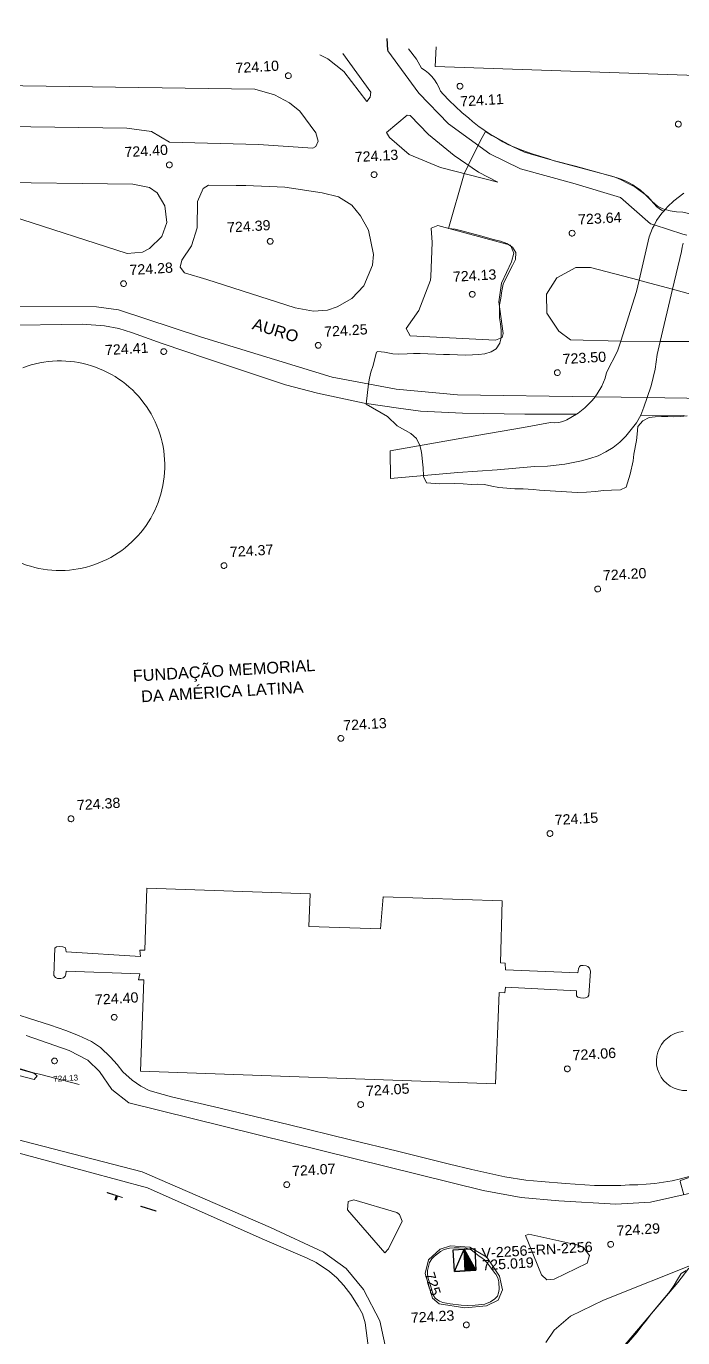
# Model space of a CAD drawing. Header units: metres. Extents: x 329311 to 330425, y 7396637 to 7397287.
# Drawn here: x 329947.3 to 330060, y 7397040.4 to 7397265.8 of the extents above; entities that cross this region are included whole.
import ezdxf
from ezdxf.enums import TextEntityAlignment as Align

# ---------------------------------------------------------------- set-up
doc = ezdxf.new("R2010")
doc.units = ezdxf.units.M
doc.layers.get('0').update_dxf_attribs({"lineweight": 18})
for name, color, linetype, lineweight in [('100_SIST_VIARIO_MEIO_FIO', 8, 'Continuous', 18), ('108_SEP_FIS_CANT_CENT_ILHA', 9, 'Continuous', 18), ('118_PASSARELA', 9, 'Continuous', 18), ('144_P_DUPLA_ASF_TOP', 7, 'Continuous', 18), ('199_SEGMENTO_DE_VIA', 7, 'Continuous', 18), ('206_MURO_E_MURO_ARRIMO', 9, 'Continuous', 18), ('216_EDIF_NOTAVEL', 9, 'Continuous', 18), ('218_EDIF_NOTAVEL_TOP', 7, 'Continuous', 18), ('600_CURVA_MESTRA', 9, 'Continuous', 18), ('602_CURVA_MESTRA_TOP', 9, 'Continuous', 18), ('604_CURVA_INTERM', 9, 'Continuous', 18), ('606_PTO_COTADO', 9, 'Continuous', 18), ('608_PTO_COTADO_INTERVIA', 9, 'Continuous', 18), ('624_SEGM_CURVA_MESTRA', 14, 'Continuous', 18), ('626_SEGM_CURVA_INTERM', 7, 'Continuous', 18), ('710_V_REDE_SEC_I_PLANIALT', 7, 'Continuous', 18), ('712_V_REDE_SEC_II_PLANIALT', 7, 'Continuous', 18), ('LINHAFINA', 7, 'Continuous', 15), ('PA6_TEXTO', 3, 'Continuous', 18)]:
    doc.layers.add(name, color=color, linetype=linetype, lineweight=lineweight)
doc.layers.add('910_COORD_UTM_COR_ALEGRE', color=7, linetype='Continuous')
doc.styles.add('NORMAL', font='arial.ttf')
doc.styles.add('Style-Arial', font='arial.ttf', dxfattribs={"height": 2})

# ---------------------------------------------------------------- blocks, each defined once
blk = doc.blocks.new('SP20')
at = {"color": 0, "linetype": 'Continuous', "lineweight": 25}
for p, q in [((-1.85, -1.85), (0, 1.85)), ((-1.85, -1.85), (-1.85, 1.85)), ((-1.85, 1.85), (1.83, 1.85)), ((0, 1.85), (1.83, -1.85)), ((0, 1.85), (1.83, -1.85)), ((0, -1.85), (0, 1.85)), ((0.05, 1.63), (1.75, -1.8)), ((0.05, -1.8), (0.05, 1.63)), ((0.1, 1.42), (1.67, -1.75)), ((0.1, -1.75), (0.1, 1.42)), ((0.15, 1.21), (1.59, -1.7)), ((0.15, -1.7), (0.15, 1.21)), ((0.2, 0.99), (1.51, -1.65)), ((0.2, -1.65), (0.2, 0.99)), ((0.25, 0.78), (1.43, -1.6)), ((0.25, -1.6), (0.25, 0.78)), ((0.3, 0.56), (1.35, -1.55)), ((0.3, -1.55), (0.3, 0.56)), ((0.35, 0.35), (1.27, -1.5)), ((0.35, -1.5), (0.35, 0.35)), ((0.4, 0.14), (1.18, -1.45)), ((0.4, -1.45), (0.4, 0.14)), ((1.83, 1.85), (1.83, -1.85)), ((-1.85, -1.85), (1.83, -1.85)), ((1.83, -1.85), (-1.85, -1.85)), ((1.83, -1.85), (0, -1.85)), ((1.75, -1.8), (0.05, -1.8)), ((1.67, -1.75), (0.1, -1.75)), ((1.59, -1.7), (0.15, -1.7)), ((1.51, -1.65), (0.2, -1.65)), ((1.43, -1.6), (0.25, -1.6)), ((1.35, -1.55), (0.3, -1.55)), ((1.27, -1.5), (0.35, -1.5)), ((1.18, -1.45), (0.4, -1.45)), ((0.45, -0.08), (1.1, -1.4)), ((0.45, -1.4), (0.45, -0.08)), ((1.1, -1.4), (0.45, -1.4)), ((0.5, -0.29), (1.02, -1.35)), ((0.5, -1.35), (0.5, -0.29)), ((1.02, -1.35), (0.5, -1.35)), ((0.55, -0.5), (0.94, -1.3)), ((0.55, -1.3), (0.55, -0.5)), ((0.94, -1.3), (0.55, -1.3)), ((0.6, -0.72), (0.86, -1.25)), ((0.6, -1.25), (0.6, -0.72)), ((0.86, -1.25), (0.6, -1.25)), ((0.65, -0.93), (0.78, -1.2)), ((0.65, -1.2), (0.65, -0.93)), ((0.78, -1.2), (0.65, -1.2))]:
    blk.add_line(p, q, dxfattribs=at)
blk = doc.blocks.new('SP09')
at = {"color": 0, "linetype": 'Continuous'}
blk.add_lwpolyline([(-0.03, -0.51), (-0.14, -0.49), (-0.24, -0.46), (-0.31, -0.42), (-0.35, -0.39), (-0.42, -0.31), (-0.47, -0.24), (-0.51, -0.15), (-0.52, -0.09), (-0.52, 0.03), (-0.51, 0.11), (-0.48, 0.2), (-0.44, 0.27), (-0.4, 0.33), (-0.32, 0.39), (-0.23, 0.44), (-0.15, 0.48), (-0.1, 0.48), (-0.03, 0.48), (0.08, 0.48), (0.19, 0.44), (0.27, 0.4), (0.35, 0.32), (0.41, 0.23), (0.46, 0.11), (0.48, 0.03), (0.48, -0.03), (0.47, -0.08), (0.44, -0.21), (0.38, -0.3), (0.31, -0.38), (0.23, -0.44), (0.1, -0.49), (0.02, -0.51)], close=True, dxfattribs=at)
blk = doc.blocks.new('SP10')
at = {"color": 0, "linetype": 'Continuous'}
blk.add_lwpolyline([(-0.03, -0.51), (-0.14, -0.49), (-0.24, -0.46), (-0.31, -0.42), (-0.35, -0.39), (-0.42, -0.31), (-0.47, -0.24), (-0.51, -0.15), (-0.52, -0.09), (-0.52, 0.03), (-0.51, 0.11), (-0.48, 0.2), (-0.44, 0.27), (-0.4, 0.33), (-0.32, 0.39), (-0.23, 0.44), (-0.15, 0.48), (-0.1, 0.48), (-0.03, 0.48), (0.08, 0.48), (0.19, 0.44), (0.27, 0.4), (0.35, 0.32), (0.41, 0.23), (0.46, 0.11), (0.48, 0.03), (0.48, -0.03), (0.47, -0.08), (0.44, -0.21), (0.38, -0.3), (0.31, -0.38), (0.23, -0.44), (0.1, -0.49), (0.02, -0.51)], close=True, dxfattribs=at)

msp = doc.modelspace()

# ---------------------------------------------------------------- linework, layer by layer
at = {"layer": '100_SIST_VIARIO_MEIO_FIO'}
for points in [[(330055.141, 7397231.68), (330054.497, 7397231.887), (330049.354, 7397236.368), (330041.147, 7397238.872), (330032.192, 7397241.302), (330026.922, 7397243.907), (330019.82, 7397249.034), (330014.718, 7397254.321), (330009.388, 7397261.618), (330009.306, 7397261.712)], [(329997.693, 7397260.891), (329999.098, 7397260.206), (330001.798, 7397258.035), (330005.773, 7397252.875), (330006.324, 7397253.639), (330006.444, 7397254.489), (330001.672, 7397261.172)], [(329920.617, 7397220.511), (329927.866, 7397218.405), (329935.264, 7397217.633), (329959.358, 7397217.597), (329963.105, 7397217.062), (329977.218, 7397212.424), (329999.795, 7397205.488), (330010.823, 7397203.422), (330021.34, 7397202.5), (330044.969, 7397202.152)], [(330053.9, 7397202.02), (330056.977, 7397201.975), (330113.388, 7397201.114)], [(330217.25, 7397190.205), (330204.877, 7397188.811), (330201.105, 7397187.864), (330188.653, 7397181.779), (330182.434, 7397177.253), (330175.225, 7397170.122), (330164.152, 7397154.994), (330143.841, 7397126.862), (330122.009, 7397096.339), (330113.58, 7397085.039), (330105.966, 7397077.077), (330100.782, 7397072.725), (330094.64, 7397068.281), (330086.244, 7397063.215), (330078.589, 7397059.713), (330046.444, 7397046.841), (330040.727, 7397044.096), (330037.937, 7397041.709), (330036.506, 7397039.601)], [(329851.422, 7397100.456), (329899.431, 7397086.897), (329946.785, 7397074.185), (329967.207, 7397068.919), (329989.227, 7397059.373), (329998.343, 7397055.101), (330002.227, 7397052.299), (330005.18, 7397048.686), (330007.99, 7397043.331), (330009.285, 7397037.433), (330014.274, 7397000.297), (330014.356, 7396991.884), (330013.683, 7396982.451), (330011.357, 7396968.827), (330008.322, 7396957.968), (329983.788, 7396907.987), (329953.206, 7396847.45), (329946.625, 7396835.575), (329944.786, 7396834.641), (329942.716, 7396834.493), (329940.368, 7396835.112), (329918.194, 7396846.11), (329867.574, 7396871.964)], [(330063.928, 7397065.828), (330054.498, 7397063.696), (330048.521, 7397063.369), (330038.752, 7397063.955), (330032.295, 7397064.53), (330025.766, 7397065.736), (329964.902, 7397080.791), (329961.991, 7397083.049), (329959.884, 7397086.142), (329957.838, 7397088.109), (329954.684, 7397089.755), (329947.261, 7397092.368)]]:
    msp.add_lwpolyline(points, dxfattribs=at)
at = {"layer": '108_SEP_FIS_CANT_CENT_ILHA'}
for points in [[(329926.748, 7397255.878), (329986.55, 7397255.03), (329989.92, 7397254.061), (329992.512, 7397252.637), (329994.252, 7397251.216), (329997.036, 7397247.532), (329997.438, 7397246.077), (329997.007, 7397245.14), (329996.484, 7397244.888), (329987.163, 7397245.507), (329971.863, 7397245.931), (329968.783, 7397247.717), (329964.58, 7397248.334), (329902.734, 7397249.16)], [(329869.845, 7397240.171), (329939.382, 7397239.043), (329965.604, 7397238.698), (329968.429, 7397238.086), (329969.75, 7397237.17), (329971.057, 7397234.953), (329971.454, 7397232.104), (329970.585, 7397229.7), (329968.477, 7397227.624), (329967.258, 7397226.999), (329964.626, 7397226.779), (329944.774, 7397233.166), (329938.108, 7397234.813)], [(330049.37, 7397211.722), (330040.774, 7397211.909), (330038.748, 7397213.416), (330036.69, 7397216.521), (330036.644, 7397219.774), (330038.379, 7397222.59), (330041.686, 7397224.368), (330044.208, 7397224.387), (330052.534, 7397222.176)], [(330052.534, 7397222.176), (330052.655, 7397222.144)], [(330058.256, 7397220.608), (330073.996, 7397216.293), (330085.381, 7397213.751), (330092.994, 7397212.755), (330149.437, 7397211.823), (330166.284, 7397211.642), (330191.471, 7397209.889), (330215.031, 7397206.305)], [(330211.147, 7397203.626), (330193.341, 7397206.847), (330169.615, 7397209.463), (330158.22, 7397209.99), (330061.645, 7397211.618), (330056.142, 7397211.665)]]:
    msp.add_lwpolyline(points, dxfattribs=at)
for points in [[(330009.176, 7397247.562), (330012.709, 7397250.542), (330013.194, 7397250.459), (330016.358, 7397247.228), (330020.772, 7397243.593), (330024.976, 7397240.754), (330028.299, 7397239.013), (330018.452, 7397241.525), (330013.052, 7397243.775), (330009.686, 7397246.721)], [(329985.02, 7397238.426), (329991.691, 7397238.155), (329998.113, 7397237.22), (330000.932, 7397236.515), (330003.184, 7397235.057), (330004.706, 7397233.233), (330006.088, 7397230.762), (330006.915, 7397226.601), (330006.75, 7397224.771), (330005.235, 7397221.218), (330003.226, 7397219.017), (330000.707, 7397217.587), (329998.995, 7397217.052), (329996.629, 7397216.859), (329993.487, 7397217.403), (329978.283, 7397222.276), (329974.447, 7397223.459), (329973.725, 7397224.429), (329973.978, 7397225.598), (329975.686, 7397228.093), (329976.632, 7397231.15), (329976.696, 7397235.699), (329977.676, 7397237.967), (329978.59, 7397238.532), (329983.355, 7397238.473)], [(330016.787, 7397222.813), (330017.012, 7397228.644), (330016.839, 7397231.126), (330017.988, 7397231.562), (330030.422, 7397228.194), (330031.008, 7397226.845), (330030.601, 7397225.34), (330028.893, 7397221.644), (330028.47, 7397218.438), (330029.163, 7397212.994), (330029.003, 7397212.31), (330027.85, 7397211.872), (330013.232, 7397212.611), (330012.55, 7397213.872), (330014.705, 7397216.962), (330016.698, 7397222.164)], [(329920.79, 7397093.595), (329918.897, 7397093.812), (329918.654, 7397092.811), (329926.511, 7397090.576), (329948.64, 7397084.787), (329949.176, 7397085.399), (329948.589, 7397085.892), (329925.324, 7397092.224)], [(330003.546, 7397064.083), (330002.587, 7397063.84), (330002.442, 7397062.357), (330008.846, 7397054.986), (330009.515, 7397055.706), (330011.871, 7397060.41), (330011.405, 7397061.563), (330010.945, 7397061.93)], [(330040.797, 7397056.611), (330033.605, 7397058.18), (330033.046, 7397057.97), (330035.746, 7397051.192), (330036.689, 7397050.353), (330037.962, 7397050.455), (330043.62, 7397053.211), (330044.009, 7397054.559), (330042.938, 7397055.947), (330042.1, 7397056.311)], [(330020.145, 7397056.2), (330023.435, 7397055.979), (330026.363, 7397054.229), (330028.564, 7397051.004), (330029.095, 7397048.643), (330028.353, 7397046.88), (330026.344, 7397045.895), (330022.626, 7397045.529), (330018.175, 7397046.248), (330017.037, 7397047.189), (330015.794, 7397051.451), (330016.342, 7397053.807), (330018.341, 7397055.622)]]:
    msp.add_lwpolyline(points, close=True, dxfattribs=at)
at = {"layer": '118_PASSARELA'}
msp.add_lwpolyline([(330060.124, 7397228.558), (330059.923, 7397227.837), (330059.791, 7397227.1), (330058.256, 7397220.608), (330056.142, 7397211.665), (330055.606, 7397209.397), (330055.277, 7397206.913), (330054.601, 7397204.025), (330053.9, 7397202.02), (330053.373, 7397200.328), (330052.835, 7397199), (330052.817, 7397198.956), (330052.075, 7397197.676), (330050.279, 7397195.386), (330049.231, 7397194.341), (330048.062, 7397193.435), (330046.81, 7397192.663), (330045.478, 7397192.015), (330044.086, 7397191.501), (330042.648, 7397191.127), (330039.761, 7397190.548), (330036.8, 7397190.23), (330034.566, 7397190.169), (330028.141, 7397189.584), (330021.385, 7397189.106), (330009.857, 7397188.069), (330009.809, 7397192.837), (330025.011, 7397195.56), (330032.696, 7397196.884), (330037.342, 7397197.736), (330038.038, 7397197.672), (330038.742, 7397197.72), (330039.436, 7397197.88), (330040.101, 7397198.149), (330041.754, 7397199.157), (330042.061, 7397199.344), (330043.214, 7397200.244), (330044.444, 7397201.481), (330044.969, 7397202.152), (330045.358, 7397202.649), (330046.107, 7397203.938), (330046.676, 7397205.323), (330046.954, 7397206.306), (330048.812, 7397209.968), (330049.37, 7397211.722), (330052.081, 7397220.237), (330052.534, 7397222.176), (330054.272, 7397229.622), (330054.834, 7397231.11), (330055.1, 7397231.604), (330055.537, 7397232.415), (330056.454, 7397233.673), (330056.809, 7397234.094), (330057.408, 7397234.804), (330058.474, 7397235.829), (330060.201, 7397237.157)], dxfattribs=at)
at = {"layer": '199_SEGMENTO_DE_VIA'}
for points in [[(330060.721, 7397229.905), (330060.05, 7397230.094), (330055.141, 7397231.68)], [(330052.655, 7397222.144), (330058.256, 7397220.608)], [(330056.142, 7397211.665), (330049.37, 7397211.722)], [(330044.969, 7397202.152), (330053.9, 7397202.02)]]:
    msp.add_lwpolyline(points, dxfattribs=at)
at = {"layer": '206_MURO_E_MURO_ARRIMO'}
for p, q in [((330014.307, 7397260.17), (330012.93, 7397261.968)), ((330015.166, 7397258.631), (330014.307, 7397260.17)), ((330015.799, 7397258.215), (330015.166, 7397258.631)), ((330016.381, 7397257.741), (330015.799, 7397258.215)), ((330016.911, 7397257.212), (330016.381, 7397257.741)), ((330017.386, 7397256.631), (330016.911, 7397257.212)), ((330017.799, 7397256.006), (330017.386, 7397256.631)), ((330018.146, 7397255.342), (330017.799, 7397256.006)), ((330018.425, 7397254.646), (330018.146, 7397255.342)), ((330018.89, 7397254.136), (330018.425, 7397254.646)), ((330019.928, 7397253.053), (330018.89, 7397254.136)), ((330021.005, 7397252.009), (330019.928, 7397253.053)), ((330022.118, 7397251.004), (330021.005, 7397252.009)), ((330023.267, 7397250.04), (330022.118, 7397251.004)), ((330023.907, 7397249.48), (330023.267, 7397250.04)), ((330024.487, 7397249.004), (330023.907, 7397249.48)), ((330025.081, 7397248.547), (330024.487, 7397249.004)), ((330025.69, 7397248.109), (330025.081, 7397248.547)), ((330026.311, 7397247.689), (330025.69, 7397248.109)), ((330026.946, 7397247.289), (330026.311, 7397247.689)), ((330027.592, 7397246.909), (330026.946, 7397247.289)), ((330028.814, 7397246.234), (330027.592, 7397246.909)), ((330030.802, 7397245.18), (330028.814, 7397246.234)), ((330032.826, 7397244.198), (330030.802, 7397245.18)), ((330034.384, 7397243.72), (330032.826, 7397244.198)), ((330037.992, 7397242.7), (330034.384, 7397243.72)), ((330041.629, 7397241.791), (330037.992, 7397242.7)), ((330048.581, 7397239.832), (330041.629, 7397241.791)), ((330049.451, 7397239.539), (330048.581, 7397239.832)), ((330050.144, 7397239.251), (330049.451, 7397239.539)), ((330050.817, 7397238.921), (330050.144, 7397239.251)), ((330051.468, 7397238.549), (330050.817, 7397238.921)), ((330052.094, 7397238.137), (330051.468, 7397238.549)), ((330052.694, 7397237.686), (330052.094, 7397238.137)), ((330053.515, 7397236.956), (330052.694, 7397237.686)), ((330054.055, 7397236.436), (330053.515, 7397236.956)), ((330054.579, 7397235.9), (330054.055, 7397236.436)), ((330055.086, 7397235.347), (330054.579, 7397235.9)), ((330055.575, 7397234.778), (330055.086, 7397235.347)), ((330056.404, 7397234.209), (330055.575, 7397234.778)), ((330056.809, 7397234.094), (330056.404, 7397234.209)), ((329941.843, 7397214.372), (329956.921, 7397214.641)), ((329956.921, 7397214.641), (329960.698, 7397214.314)), ((329960.698, 7397214.314), (329963.176, 7397213.885)), ((329963.176, 7397213.885), (329965.35, 7397213.183)), ((329965.35, 7397213.183), (329970.648, 7397211.278)), ((329970.648, 7397211.278), (329978.396, 7397208.661)), ((329978.396, 7397208.661), (329991.828, 7397204.21)), ((329991.828, 7397204.21), (329997.299, 7397202.764)), ((329997.299, 7397202.764), (330005.31, 7397201.061)), ((330005.31, 7397201.061), (330011.219, 7397200.189)), ((330011.219, 7397200.189), (330015.016, 7397199.65)), ((330015.016, 7397199.65), (330022.21, 7397199.336)), ((330022.21, 7397199.336), (330032.912, 7397199.173)), ((330032.912, 7397199.173), (330040.267, 7397199.178)), ((330040.267, 7397199.178), (330041.754, 7397199.157)), ((330052.835, 7397199), (330060.286, 7397198.895)), ((329951.468, 7397094.13), (329936.826, 7397098.743)), ((329954.074, 7397093.222), (329951.468, 7397094.13)), ((329956.248, 7397092.349), (329954.074, 7397093.222)), ((329958.476, 7397091.33), (329956.248, 7397092.349)), ((329960.016, 7397090.272), (329958.476, 7397091.33)), ((329961.757, 7397088.629), (329960.016, 7397090.272)), ((329962.895, 7397087.356), (329961.757, 7397088.629)), ((329963.867, 7397086.113), (329962.895, 7397087.356)), ((329965.449, 7397084.664), (329963.867, 7397086.113)), ((329966.954, 7397083.613), (329965.449, 7397084.664)), ((329968.395, 7397082.913), (329966.954, 7397083.613)), ((329970.15, 7397082.352), (329968.395, 7397082.913)), ((329972.443, 7397081.743), (329970.15, 7397082.352)), ((329979.587, 7397080.104), (329972.443, 7397081.743)), ((329992.292, 7397077.048), (329979.587, 7397080.104)), ((330002.944, 7397074.39), (329992.292, 7397077.048)), ((330011.019, 7397072.454), (330002.944, 7397074.39)), ((330019.988, 7397070.254), (330011.019, 7397072.454)), ((330023.779, 7397069.299), (330019.988, 7397070.254)), ((329968.115, 7397066.151), (329957.893, 7397068.94)), ((330029.491, 7397068.046), (330023.779, 7397069.299)), ((330033.077, 7397067.508), (330029.491, 7397068.046)), ((330059.655, 7397067.72), (330058.199, 7397067.389)), ((330063.228, 7397068.688), (330059.655, 7397067.72)), ((329987.806, 7397057.377), (329968.115, 7397066.151)), ((330035.698, 7397067.241), (330033.077, 7397067.508)), ((330039.88, 7397066.891), (330035.698, 7397067.241)), ((330044.872, 7397066.585), (330039.88, 7397066.891)), ((330046.371, 7397066.545), (330044.872, 7397066.585)), ((330047.871, 7397066.546), (330046.371, 7397066.545)), ((330049.369, 7397066.59), (330047.871, 7397066.546)), ((330050.865, 7397066.677), (330049.369, 7397066.59)), ((330052.305, 7397066.7), (330050.865, 7397066.677)), ((330053.765, 7397066.774), (330052.305, 7397066.7)), ((330055.242, 7397066.914), (330053.765, 7397066.774)), ((330056.724, 7397067.12), (330055.242, 7397066.914)), ((330058.199, 7397067.389), (330056.724, 7397067.12)), ((329995.505, 7397054.092), (329987.806, 7397057.377)), ((329997.07, 7397053.359), (329995.505, 7397054.092)), ((329995.505, 7397054.092, -171.175), (329997.07, 7397053.359, -171.175)), ((329999.353, 7397051.777), (329997.07, 7397053.359)), ((329997.07, 7397053.359, -171.175), (329999.353, 7397051.777, -171.175)), ((330059.175, 7397049.894), (330061.066, 7397052.384)), ((330000.613, 7397050.72), (329999.353, 7397051.777)), ((329999.353, 7397051.777, -171.175), (330000.613, 7397050.72, -171.175)), ((330001.824, 7397049.397), (330000.613, 7397050.72)), ((330000.613, 7397050.72, -171.175), (330001.824, 7397049.397, -171.175)), ((330003.039, 7397047.849), (330001.824, 7397049.397)), ((330004.259, 7397045.836), (330003.039, 7397047.849)), ((330003.039, 7397047.849, -171.175), (330004.259, 7397045.836, -171.175)), ((330005.014, 7397044.53), (330004.259, 7397045.836)), ((330004.259, 7397045.836, -171.175), (330005.014, 7397044.53, -171.175)), ((330005.474, 7397042.972), (330005.014, 7397044.53)), ((330005.014, 7397044.53, -171.175), (330005.474, 7397042.972, -171.175)), ((330007.604, 7397026.605), (330005.474, 7397042.972))]:
    msp.add_line(p, q, dxfattribs=at)
msp.add_lwpolyline([(330032.572, 7397018.631), (330045.335, 7397033.572), (330059.175, 7397049.894)], dxfattribs=at)
at = {"layer": '216_EDIF_NOTAVEL'}
msp.add_line((329957.893, 7397068.94), (329887.268, 7397087.859), dxfattribs=at)
for points in [[(330017.695, 7397262.305), (330017.537, 7397258.916), (330067.375, 7397257.19), (330067.614, 7397262.31), (330072.543, 7397262.08), (330072.669, 7397264.775), (330067.559, 7397265.014), (330067.592, 7397265.831)], [(329946.596, 7397173.477), (329947.301, 7397173.222), (329948.016, 7397172.997), (329948.739, 7397172.802), (329949.47, 7397172.637), (329950.208, 7397172.502), (329950.95, 7397172.399), (329951.696, 7397172.326), (329952.444, 7397172.285), (329953.194, 7397172.274), (329953.943, 7397172.295), (329954.691, 7397172.347), (329955.435, 7397172.43), (329956.176, 7397172.544), (329956.912, 7397172.688), (329957.64, 7397172.863), (329958.361, 7397173.069), (329959.073, 7397173.304), (329959.774, 7397173.568), (329960.464, 7397173.862), (329961.141, 7397174.184), (329961.804, 7397174.533), (329962.451, 7397174.91), (329963.083, 7397175.314), (329963.697, 7397175.743), (329964.293, 7397176.198), (329964.869, 7397176.677), (329965.425, 7397177.18), (329965.96, 7397177.705), (329966.472, 7397178.252), (329966.961, 7397178.82), (329967.426, 7397179.408), (329967.866, 7397180.015), (329968.28, 7397180.639), (329968.668, 7397181.28), (329969.03, 7397181.937), (329969.363, 7397182.608), (329969.668, 7397183.293), (329969.945, 7397183.989), (329970.192, 7397184.697), (329970.41, 7397185.414), (329970.598, 7397186.139), (329970.755, 7397186.872), (329970.882, 7397187.611), (329970.978, 7397188.354), (329971.043, 7397189.101), (329971.076, 7397189.85), (329971.079, 7397190.599), (329971.05, 7397191.348), (329970.991, 7397192.095), (329970.9, 7397192.839), (329970.778, 7397193.579), (329970.626, 7397194.312), (329970.443, 7397195.039), (329970.231, 7397195.758), (329969.988, 7397196.467), (329969.716, 7397197.166), (329969.416, 7397197.852), (329969.087, 7397198.526), (329968.73, 7397199.185), (329968.347, 7397199.829), (329967.937, 7397200.456), (329967.501, 7397201.066), (329967.04, 7397201.657), (329966.555, 7397202.228), (329966.046, 7397202.779), (329965.515, 7397203.308), (329964.963, 7397203.814), (329964.39, 7397204.297), (329963.797, 7397204.756), (329963.186, 7397205.19), (329962.557, 7397205.598), (329961.912, 7397205.979), (329961.252, 7397206.334), (329960.577, 7397206.66), (329959.89, 7397206.958), (329959.19, 7397207.228), (329958.48, 7397207.468), (329957.761, 7397207.678), (329957.033, 7397207.858), (329956.299, 7397208.008), (329955.559, 7397208.127), (329954.815, 7397208.215), (329954.067, 7397208.272), (329953.318, 7397208.298), (329952.569, 7397208.293), (329951.82, 7397208.256), (329951.074, 7397208.189), (329950.331, 7397208.09), (329949.593, 7397207.961), (329948.861, 7397207.801), (329948.136, 7397207.611), (329947.419, 7397207.391), (329946.713, 7397207.141)], [(330060.703, 7397082.871), (330059.961, 7397082.909), (330059.232, 7397083.054), (330058.532, 7397083.304), (330057.876, 7397083.653), (330057.278, 7397084.094), (330056.75, 7397084.617), (330056.305, 7397085.212), (330055.95, 7397085.865), (330055.694, 7397086.563), (330055.543, 7397087.29), (330055.499, 7397088.032), (330055.564, 7397088.772), (330055.736, 7397089.495), (330056.011, 7397090.186), (330056.384, 7397090.829), (330056.846, 7397091.41), (330057.389, 7397091.918), (330057.999, 7397092.342), (330058.665, 7397092.673), (330059.371, 7397092.903), (330060.104, 7397093.027)]]:
    msp.add_lwpolyline(points, dxfattribs=at)
msp.add_lwpolyline([(329968.02, 7397117.688), (329967.624, 7397107.001), (329966.781, 7397107.026), (329966.926, 7397105.906), (329954.136, 7397106.713), (329954.037, 7397107.422), (329953.593, 7397107.608), (329952.946, 7397107.675), (329952.471, 7397107.617), (329952.192, 7397107.345), (329952.022, 7397102.662), (329952.288, 7397102.32), (329952.679, 7397102.172), (329953.234, 7397102.155), (329953.679, 7397102.263), (329953.971, 7397102.545), (329954.096, 7397102.871), (329954.14, 7397103.436), (329966.767, 7397102.966), (329966.578, 7397101.943), (329967.503, 7397101.901), (329966.888, 7397086.241), (330027.898, 7397084.068), (330028.482, 7397099.726), (330029.469, 7397099.686), (330029.564, 7397100.632), (330041.781, 7397100.047), (330041.803, 7397099.196), (330042.03, 7397098.956), (330042.476, 7397098.852), (330043.005, 7397098.774), (330043.309, 7397098.848), (330043.729, 7397099.023), (330043.894, 7397099.304), (330044.202, 7397103.412), (330044.005, 7397103.951), (330043.745, 7397104.196), (330043.434, 7397104.332), (330042.913, 7397104.39), (330042.544, 7397104.383), (330042.283, 7397104.191), (330042.13, 7397103.815), (330042.012, 7397103.107), (330029.61, 7397103.632), (330029.528, 7397104.782), (330028.706, 7397104.823), (330029.041, 7397115.47), (330008.556, 7397116.193), (330008.118, 7397110.706), (329995.832, 7397111.104), (329996.032, 7397116.693)], close=True, dxfattribs=at)
at = {"layer": '600_CURVA_MESTRA', "elevation": 725}
for points in [[(330025.09, 7397054.443), (330024.507, 7397054.89), (330023.69, 7397055.493), (330022.848, 7397055.769), (330021.626, 7397055.849), (330020.756, 7397055.863), (330019.958, 7397055.772), (330019.08, 7397055.547), (330018.405, 7397055.203), (330017.884, 7397054.824), (330017.409, 7397054.405), (330016.914, 7397053.964), (330016.559, 7397053.356)], [(330016.559, 7397053.356), (330016.383, 7397052.651), (330016.213, 7397051.969)], [(330017.485, 7397047.222), (330017.486, 7397047.221), (330017.918, 7397046.899), (330018.234, 7397046.7), (330018.834, 7397046.475), (330020.065, 7397046.222), (330021.948, 7397045.986), (330022.993, 7397045.939), (330024.401, 7397046.022), (330026.021, 7397046.182), (330026.999, 7397046.544), (330027.772, 7397047.068), (330028.221, 7397047.55), (330028.406, 7397048.104), (330028.522, 7397048.719), (330028.446, 7397049.996), (330028.254, 7397050.68), (330027.933, 7397051.334), (330027.84, 7397051.458)]]:
    msp.add_lwpolyline(points, dxfattribs=at)
at = {"layer": '604_CURVA_INTERM', "elevation": 724}
for points in [[(330014.888, 7397193.746), (330014.301, 7397194.982), (330013.355, 7397195.822), (330010.974, 7397197.139), (330009.343, 7397198.757), (330005.649, 7397200.869), (330006.073, 7397204.343), (330006.259, 7397205.355), (330006.487, 7397206.384), (330006.865, 7397207.525), (330007.16, 7397208.746), (330007.45, 7397209.816), (330007.64, 7397209.949), (330008.784, 7397209.782), (330010.268, 7397209.526), (330011.281, 7397209.468), (330012.695, 7397209.495), (330013.806, 7397209.56), (330014.933, 7397209.589), (330016.244, 7397209.492), (330018.925, 7397209.384), (330019.993, 7397209.397), (330021.367, 7397209.323), (330022.728, 7397209.272), (330023.904, 7397209.326), (330024.935, 7397209.432), (330026.018, 7397209.518), (330027.12, 7397209.844), (330028.002, 7397210.401), (330028.602, 7397211.328), (330028.849, 7397212.34), (330028.858, 7397213.601), (330028.752, 7397214.704), (330028.583, 7397215.722), (330028.542, 7397216.815), (330028.576, 7397217.931), (330028.766, 7397219.072), (330028.953, 7397220.345), (330029.216, 7397221.517), (330029.739, 7397222.696), (330030.814, 7397224.731), (330031.315, 7397225.75), (330031.385, 7397226.923), (330030.813, 7397227.882), (330029.83, 7397228.483), (330028.714, 7397228.868), (330027.524, 7397229.168), (330025.318, 7397229.823), (330022.074, 7397230.647), (330020.961, 7397230.924), (330019.804, 7397231.07), (330022.472, 7397240.48), (330023.253, 7397242.023), (330024.912, 7397245.361), (330025.584, 7397246.701), (330026.13, 7397247.736), (330027.25, 7397247.042), (330028.236, 7397246.525), (330029.14, 7397245.962), (330030.127, 7397245.469), (330031.108, 7397245.022), (330032.112, 7397244.669), (330033.177, 7397244.253), (330034.342, 7397243.858), (330036.785, 7397243.09), (330037.971, 7397242.688), (330039.028, 7397242.417), (330041.368, 7397241.759), (330042.478, 7397241.48), (330045.697, 7397240.617), (330047.019, 7397240.27), (330048.237, 7397239.927), (330049.346, 7397239.476), (330050.559, 7397238.877), (330051.772, 7397238.226), (330054.005, 7397236.578), (330054.803, 7397235.686), (330055.68, 7397234.91), (330056.625, 7397234.43), (330057.011, 7397234.333)], [(330060.765, 7397198.867), (330059.617, 7397198.736), (330058.48, 7397198.716), (330057.477, 7397198.72), (330056.383, 7397198.761), (330055.287, 7397198.68), (330054.286, 7397198.568), (330053.163, 7397198.012), (330052.34, 7397197.012), (330052.218, 7397195.731), (330052.088, 7397194.648), (330051.642, 7397192.274), (330051.485, 7397191.107), (330051.017, 7397188.836), (330050.319, 7397186.623), (330049.325, 7397186.156), (330047.81, 7397186.06), (330046.409, 7397186.023), (330045.017, 7397185.829), (330043.497, 7397185.72), (330041.881, 7397185.678), (330035.448, 7397186.114), (330034.363, 7397186.202), (330032.642, 7397186.291), (330031.218, 7397186.342), (330028.443, 7397186.56), (330027.235, 7397186.766), (330025.984, 7397187.034), (330024.804, 7397187.09), (330023.771, 7397187.055), (330022.311, 7397187.174), (330020.775, 7397187.22), (330018.339, 7397187.201), (330016.01, 7397187.324), (330015.504, 7397188.447), (330015.5, 7397188.576)], [(329946.081, 7397086.652), (329948.508, 7397085.957), (329949.572, 7397085.681)], [(330060.188, 7397064.982), (330059.586, 7397067.244), (330059.67, 7397067.439), (330062.805, 7397068.506)], [(330049.918, 7397038.697), (330051.451, 7397040.493), (330052.217, 7397041.335), (330052.997, 7397042.429), (330053.815, 7397043.413), (330054.586, 7397044.505), (330055.466, 7397045.557), (330056.963, 7397047.305), (330057.816, 7397048.338), (330058.565, 7397049.415), (330059.109, 7397050.437), (330059.759, 7397051.424), (330060.639, 7397051.978)]]:
    msp.add_lwpolyline(points, dxfattribs=at)
at = {"layer": '604_CURVA_INTERM', "elevation": 724, "flags": 128}
msp.add_lwpolyline([(329949.572, 7397085.681), (329956.373, 7397083.922)], dxfattribs=at)
at = {"layer": '624_SEGM_CURVA_MESTRA', "elevation": 725}
for points in [[(330027.84, 7397051.458), (330026.636, 7397053.06), (330025.985, 7397053.782), (330025.349, 7397054.244), (330025.09, 7397054.443)], [(330016.213, 7397051.969), (330016.208, 7397051.945), (330016.18, 7397051.314), (330016.308, 7397050.605), (330016.631, 7397049.559), (330017.201, 7397047.638), (330017.485, 7397047.222)]]:
    msp.add_lwpolyline(points, dxfattribs=at)
at = {"layer": '626_SEGM_CURVA_INTERM', "elevation": 724}
for points in [[(330057.011, 7397234.333), (330057.842, 7397234.126), (330058.977, 7397233.953), (330060.03, 7397233.874), (330062.345, 7397233.353), (330063.372, 7397232.968), (330063.779, 7397232.828)], [(330015.5, 7397188.576), (330015.46, 7397189.926), (330015.346, 7397190.931), (330015.232, 7397192.176), (330015.116, 7397192.899), (330014.888, 7397193.746)]]:
    msp.add_lwpolyline(points, dxfattribs=at)
at = {"layer": '910_COORD_UTM_COR_ALEGRE', "color": 253, "flags": 128}
msp.add_lwpolyline([(330009.184, 7397263.708), (330009.302, 7397261.712)], dxfattribs=at)
at = {"layer": 'LINHAFINA'}
for p, q in [((329961.184, 7397065.313), (329961.193, 7397065.34)), ((329963.805, 7397064.514), (329961.193, 7397065.34)), ((329961.242, 7397065.325), (329961.254, 7397065.362)), ((329961.254, 7397065.362), (329963.839, 7397064.531)), ((329963.769, 7397064.495), (329961.184, 7397065.313)), ((329961.376, 7397065.282), (329961.388, 7397065.32)), ((329961.51, 7397065.24), (329961.522, 7397065.277)), ((329961.644, 7397065.197), (329961.656, 7397065.233)), ((329961.778, 7397065.155), (329961.789, 7397065.19)), ((329961.912, 7397065.112), (329961.923, 7397065.147)), ((329962.181, 7397065.028), (329962.191, 7397065.061)), ((329962.315, 7397064.985), (329962.325, 7397065.018)), ((329962.449, 7397064.943), (329962.459, 7397064.974)), ((329962.483, 7397064.117), (329962.709, 7397064.831)), ((329962.583, 7397064.9), (329962.595, 7397064.938)), ((329962.617, 7397064.074), (329962.843, 7397064.789)), ((329962.717, 7397064.858), (329962.727, 7397064.888)), ((329962.751, 7397064.032), (329962.977, 7397064.746)), ((329962.851, 7397064.815), (329962.861, 7397064.845)), ((329962.985, 7397064.773), (329962.995, 7397064.802)), ((329966.97, 7397062.967), (329966.978, 7397062.993)), ((329969.555, 7397062.149), (329966.97, 7397062.967)), ((329969.59, 7397062.167), (329966.978, 7397062.993)), ((329967.028, 7397062.978), (329967.04, 7397063.015)), ((329967.04, 7397063.015), (329969.625, 7397062.184)), ((329967.162, 7397062.935), (329967.174, 7397062.973)), ((329967.296, 7397062.893), (329967.308, 7397062.931)), ((329967.43, 7397062.851), (329967.441, 7397062.886)), ((329967.564, 7397062.808), (329967.575, 7397062.843)), ((329967.698, 7397062.766), (329967.709, 7397062.8)), ((329967.966, 7397062.681), (329967.977, 7397062.714)), ((329968.101, 7397062.638), (329968.111, 7397062.671)), ((329968.235, 7397062.596), (329968.245, 7397062.628)), ((329968.369, 7397062.553), (329968.381, 7397062.591)), ((329968.503, 7397062.511), (329968.513, 7397062.542)), ((329968.637, 7397062.469), (329968.646, 7397062.498)), ((329968.771, 7397062.426), (329968.78, 7397062.455))]:
    msp.add_line(p, q, dxfattribs=at)

# ---------------------------------------------------------------- block references
at = {"layer": '606_PTO_COTADO', "rotation": 3.377855659799661}
for p in [(329992.322, 7397257.338, 724.105), (330021.784, 7397255.533, 724.11), (330059.292, 7397249.014, 724.2), (329989.206, 7397228.862, 724.395), (330023.898, 7397219.768, 724.135), (329970.934, 7397209.924, 724.415), (329981.268, 7397173.135, 724.37), (330045.431, 7397169.108, 724.205), (330001.344, 7397143.432, 724.125), (329954.991, 7397129.611, 724.385), (330037.253, 7397127.076, 724.155), (329962.416, 7397095.497, 724.405), (329952.168, 7397087.995, 724.135), (330040.222, 7397086.63, 724.065), (330004.738, 7397080.495, 724.055)]:
    msp.add_blockref('SP09', p, dxfattribs=at)
at = {"layer": '608_PTO_COTADO_INTERVIA', "rotation": 3.377855659799661}
for p in [(329971.888, 7397242.013, 724.405), (330007.046, 7397240.334, 724.135), (330041.06, 7397230.269, 723.645), (329964.02, 7397221.604, 724.28), (329997.448, 7397210.993, 724.255), (330038.51, 7397206.298, 723.505), (329992.045, 7397066.729, 724.07), (330047.673, 7397056.466, 724.295), (330022.893, 7397042.624, 724.235)]:
    msp.add_blockref('SP10', p, dxfattribs=at)
at = {"layer": '712_V_REDE_SEC_II_PLANIALT', "rotation": 3.377855659799661}
msp.add_blockref('SP20', (330022.578, 7397053.759, 725.02), dxfattribs=at)
msp.add_blockref('SP20', (330022.578, 7397053.759, 725.02), dxfattribs=at)
msp.add_blockref('SP20', (330022.578, 7397053.759, 725.02), dxfattribs=at)
msp.add_blockref('SP20', (330022.578, 7397053.759, 725.02), dxfattribs=at)

# ---------------------------------------------------------------- texts
at = {"layer": '144_P_DUPLA_ASF_TOP', "style": 'Style-Arial'}
msp.add_text('AURO', height=2, rotation=342.92208, dxfattribs=at).set_placement((329986.244, 7397214.762), align=Align.MIDDLE_LEFT)
at = {"layer": '218_EDIF_NOTAVEL_TOP', "style": 'Style-Arial'}
for s, p in [('FUNDAÇÃO MEMORIAL', (329965.648, 7397153.166)), ('DA AMÉRICA LATINA', (329967.071, 7397149.623))]:
    msp.add_text(s, height=2, rotation=3.37786, dxfattribs=at).set_placement(p)
at = {"layer": '602_CURVA_MESTRA_TOP', "style": 'Style-Arial'}
msp.add_text('725', height=1.75, rotation=287.14315, dxfattribs=at).set_placement((330017.1, 7397049.682), align=Align.MIDDLE_CENTER)
at = {"layer": '606_PTO_COTADO', "style": 'Style-Arial'}
for s, p in [('724.10', (329986.95, 7397258.859, 724.105)), ('724.11', (330025.541, 7397253.129, 724.11)), ('724.39', (329985.499, 7397231.446, 724.395)), ('724.13', (330024.283, 7397222.984, 724.135)), ('724.41', (329964.537, 7397210.376, 724.415)), ('724.37', (329985.987, 7397175.681, 724.37)), ('724.20', (330050.048, 7397171.647, 724.205)), ('724.13', (330005.45, 7397145.87, 724.125)), ('724.38', (329959.711, 7397132.156, 724.385)), ('724.15', (330041.767, 7397129.609, 724.155)), ('724.40', (329962.814, 7397098.714, 724.405)), ('724.06', (330044.839, 7397089.169, 724.065)), ('724.05', (330009.355, 7397083.034, 724.055))]:
    msp.add_text(s, height=1.75, rotation=3.37786, dxfattribs=at).set_placement(p, align=Align.MIDDLE_CENTER)
at = {"layer": '608_PTO_COTADO_INTERVIA', "style": 'Style-Arial'}
for s, p in [('724.40', (329967.88, 7397244.402, 724.405)), ('724.13', (330007.431, 7397243.55, 724.135)), ('723.64', (330045.779, 7397232.814, 723.645)), ('724.28', (329968.739, 7397224.149, 724.28)), ('724.25', (330002.168, 7397213.538, 724.255)), ('723.50', (330043.126, 7397208.837, 723.505)), ('724.07', (329996.662, 7397069.268, 724.07)), ('724.29', (330052.392, 7397059.012, 724.295)), ('724.23', (330017.064, 7397044.047, 724.235))]:
    msp.add_text(s, height=1.75, rotation=3.37786, dxfattribs=at).set_placement(p, align=Align.MIDDLE_CENTER)
at = {"layer": '710_V_REDE_SEC_I_PLANIALT', "style": 'Style-Arial'}
for s, p in [('V-2256=RN-2256', (330025.534, 7397054.07, 725.019)), ('725.019', (330025.658, 7397051.978, 725.019))]:
    msp.add_text(s, height=1.75, rotation=3.37786, dxfattribs=at).set_placement(p)
at = {"layer": 'PA6_TEXTO', "style": 'NORMAL', "oblique": 360}
msp.add_text('724.13', height=1, rotation=3.37786, dxfattribs=at).set_placement((329954.051, 7397085.009, 724.135), align=Align.MIDDLE_CENTER)

doc.saveas('drawing.dxf')
